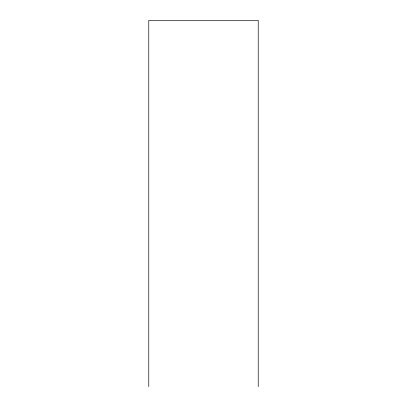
<?xml version="1.0" encoding="UTF-8"?>
<svg xmlns="http://www.w3.org/2000/svg" width="407" height="407" viewBox="0 0 407 407"><rect width="100%" height="100%" fill="white"/><g stroke="black" fill="none" stroke-linecap="round" stroke-linejoin="round"><path stroke-width="0.61" d="M258.226 386.65L258.226 20.35L148.774 20.35L148.774 386.65"/></g></svg>
